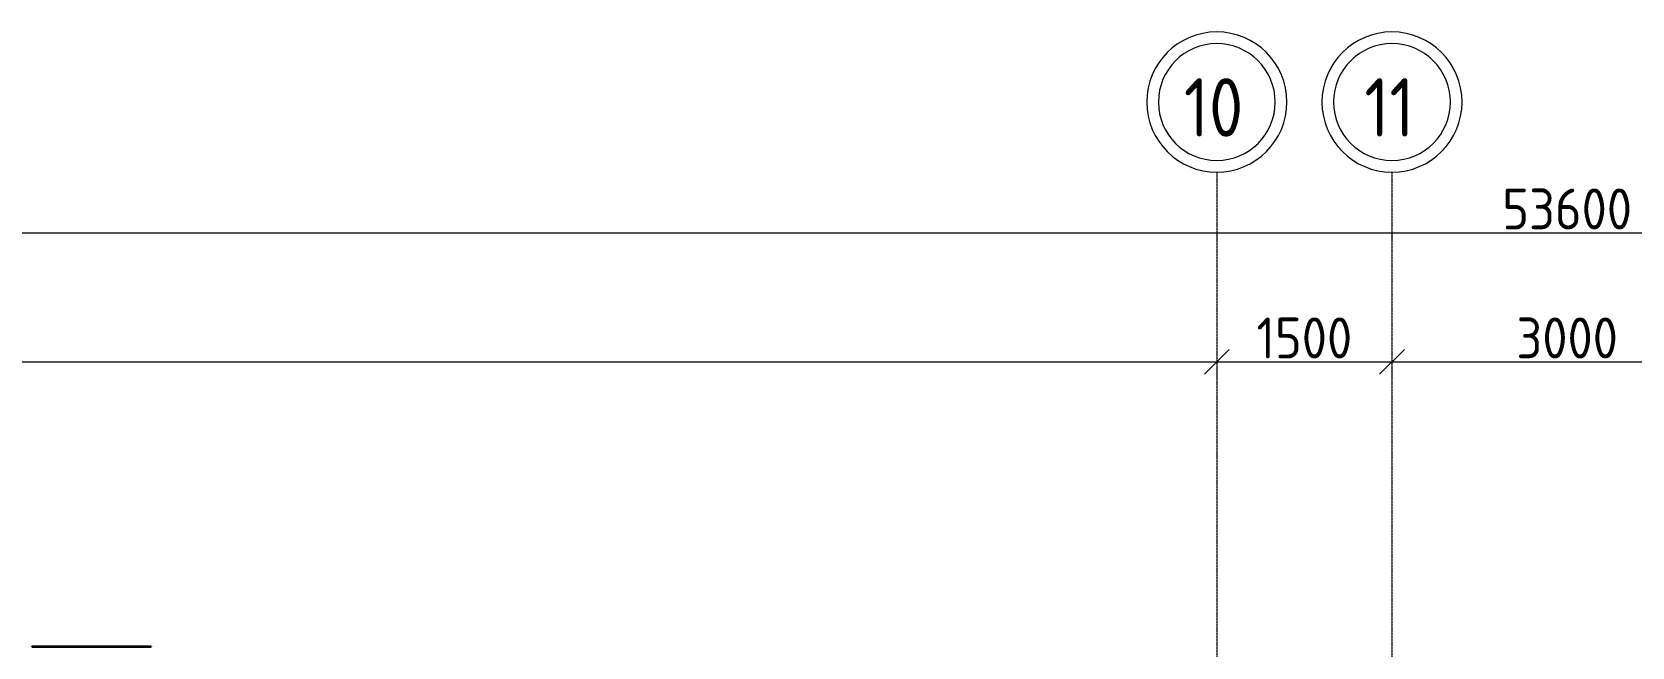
# Model space of a CAD drawing. Header units: millimetres. Extents: x -695119 to 412940, y -249585 to 622758.
# Drawn here: x 49 to 13749, y -19168 to -13905 of the extents above; entities that cross this region are included whole.
import ezdxf

# ---------------------------------------------------------------- set-up
doc = ezdxf.new("R2010")
doc.units = ezdxf.units.MM
doc.linetypes.add('ADSK_Линия сетки', pattern=[25, 20, -2.5, 0, -2.5])
for name, color, linetype, lineweight in [('Оси', 252, 'Continuous', 9), ('Размеры', 7, 'Continuous', 9), ('Стены разрез', 7, 'Continuous', 30)]:
    doc.layers.add(name, color=color, linetype=linetype, lineweight=lineweight)
doc.styles.add('GOST Common', font='', dxfattribs={"width": 0.9, "height": 500})
doc.styles.add('ISOCPEUR', font='isocpeur.ttf', dxfattribs={"width": 0.9, "height": 350})
doc.styles.get('GOST Common').set_extended_font_data('GOST type B')

# ---------------------------------------------------------------- blocks, each defined once
blk = doc.blocks.new('_Oblique')
at = {"color": 0, "linetype": 'ByBlock', "lineweight": -2}
blk.add_line((-0.5, -0.5), (0.5, 0.5), dxfattribs=at)
blk = doc.blocks.new('1 этаж')
at = {"layer": 'Оси', "color": 251, "linetype": 'ADSK_Линия сетки', "true_color": 0x636466}
for p, q in [((-34756, -96281), (-34756, -160943)), ((-33256, -96281), (-33256, -160943))]:
    blk.add_line(p, q, dxfattribs=at)
at = {"layer": 'Оси', "color": 251, "lineweight": 20, "true_color": 0x636466}
for centre, radius, start, end in [((-34756, -95681), 600, 0, 180), ((-34756, -95681), 500, 0, 180), ((-33256, -95681), 600, 0, 180), ((-33256, -95681), 500, 0, 180), ((-34756, -95681), 600, 180, 0), ((-34756, -95681), 500, 180, 0), ((-33256, -95681), 600, 180, 0), ((-33256, -95681), 500, 180, 0)]:
    blk.add_arc(centre, radius, start, end, dxfattribs=at)
at = {"layer": 'Размеры', "color": 251, "lineweight": 18, "true_color": 0x636466}
for p, q in [((-58706, -96801), (-4806, -96801)), ((-58706, -97905), (-34606, -97905)), ((-34906, -97905), (-33106, -97905)), ((-33406, -97905), (-30106, -97905)), ((-34756, -97955), (-34756, -98055)), ((-34756, -97955), (-34756, -98055)), ((-33256, -97955), (-33256, -98055)), ((-33256, -97955), (-33256, -98055))]:
    blk.add_line(p, q, dxfattribs=at)
at = {"layer": 'Стены разрез', "color": 251, "true_color": 0x636466}
for p, q in [((-43881, -100340), (-44901, -100340)), ((-44901, -100340), (-44901, -100345)), ((-44901, -100345), (-43881, -100345)), ((-43881, -100345), (-43881, -100340))]:
    blk.add_line(p, q, dxfattribs=at)
at = {"layer": 'Стены разрез', "color": 251, "linetype": 'Continuous', "lineweight": 9, "true_color": 0x636466}
for p, q in [((-44720, -100345), (-44723, -100340)), ((-44232, -100340), (-44235, -100345)), ((-43881, -100341), (-43881, -100342))]:
    blk.add_line(p, q, dxfattribs=at)
at = {"layer": 'Размеры', "color": 251, "lineweight": 18, "true_color": 0x636466, "xscale": 212.1, "yscale": 212.1, "zscale": 212.1}
for p in [(-34756, -97905), (-33256, -97905)]:
    blk.add_blockref('_Oblique', p, dxfattribs=at)
at = {"layer": 'Размеры', "color": 251, "lineweight": 18, "true_color": 0x636466, "xscale": 212.1, "yscale": 212.1, "zscale": 212.1, "rotation": 180}
for p in [(-34756, -97905), (-33256, -97905)]:
    blk.add_blockref('_Oblique', p, dxfattribs=at)
at = {"layer": 'Оси', "color": 251, "true_color": 0x636466, "style": 'GOST Common', "width": 0.9}
for s, p in [('10', (-35038, -95977)), ('11', (-33493, -95977))]:
    blk.add_text(s, height=500, dxfattribs=at).set_placement(p)
at = {"layer": 'Размеры', "color": 251, "lineweight": 20, "true_color": 0x636466, "char_height": 350, "attachment_point": 5, "style": 'ISOCPEUR'}
for s, insert, width in [('\\A1;53600', (-31756, -96596), 1324.48), ('\\A1;1500', (-34006, -97700), 980.83), ('\\A1;3000', (-31756, -97700), 1059.58)]:
    blk.add_mtext(s, dxfattribs=dict(at, insert=insert, width=width))

msp = doc.modelspace()

# ---------------------------------------------------------------- block references
msp.add_blockref('1 этаж', (44950.089, 81176.937))

doc.saveas('drawing.dxf')
